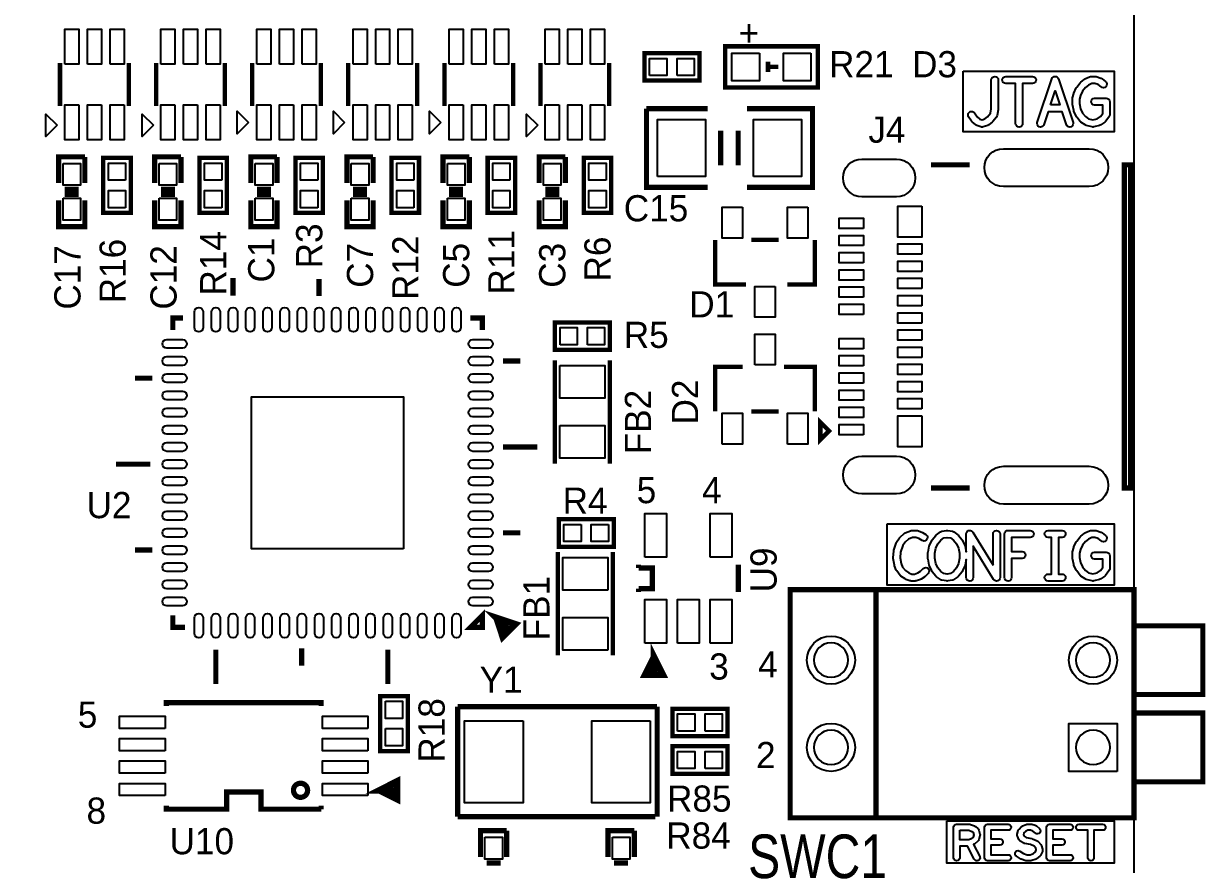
# Model space of a CAD drawing. Extents: x 0 to 260, y 0 to 180.
# Drawn here: x 221.72 to 256.08, y 26.96 to 51.42 of the extents above; entities that cross this region are included whole.
import ezdxf

# ---------------------------------------------------------------- set-up
doc = ezdxf.new("R2010")
doc.units = 0
for name, color, linetype in [('BG_DRILLHOLE', 193, 'CONTINUOUS'), ('BG_OUTLINE', 253, 'CONTINUOUS'), ('BG_SILKSCREEN_TOP', 6, 'CONTINUOUS'), ('PG_SILKSCREEN_TOP', 254, 'CONTINUOUS'), ('PIN_TOP', 96, 'CONTINUOUS'), ('RD_SILKSCREEN_TOP', 85, 'CONTINUOUS')]:
    doc.layers.add(name, color=color, linetype=linetype)

msp = doc.modelspace()

# ---------------------------------------------------------------- linework, layer by layer
at = {"layer": 'BG_DRILLHOLE'}
for points in [[(245.691914, 32.90316, 1), (244.69217, 32.90316, 1)], [(253.311914, 32.90316, 1), (252.31217, 32.90316, 1)], [(245.691914, 30.36316, 1), (244.69217, 30.36316, 1)], [(253.311914, 30.36316, 1), (252.31217, 30.36316, 1)]]:
    msp.add_lwpolyline(points, format="xyb", close=True, dxfattribs=at)
at = {"layer": 'BG_OUTLINE'}
msp.add_lwpolyline([(0, 180.34), (254, 180.34), (254, 0), (0, 0)], close=True, dxfattribs=at)
at = {"layer": 'BG_SILKSCREEN_TOP'}
for points in [[(249.0343, 50.039016), (253.42342, 50.039016), (253.42342, 48.276002), (249.0343, 48.276002)], [(251.574554, 49.0601), (251.70892, 49.46269), (251.843286, 49.0601)], [(246.82704, 36.870386), (253.42342, 36.870386), (253.42342, 35.07994), (246.82704, 35.07994)], [(248.473468, 36.458144), (248.56948, 36.47313), (248.665492, 36.458144), (248.752868, 36.39566), (248.837958, 36.289488), (248.895616, 36.163504), (248.92508, 36.015676), (248.92508, 35.866324), (248.895616, 35.718496), (248.837958, 35.592512), (248.752868, 35.48634), (248.665492, 35.423856), (248.56948, 35.40887), (248.473468, 35.423856), (248.386092, 35.48634), (248.301002, 35.592512), (248.243344, 35.718496), (248.21388, 35.866324), (248.21388, 36.015676), (248.243344, 36.163504), (248.301002, 36.289488), (248.386092, 36.39566)], [(248.55932, 28.22448), (253.42342, 28.22448), (253.42342, 26.99258), (248.55932, 26.99258)], [(248.933462, 27.952192), (249.198892, 27.952192), (249.289062, 27.91841), (249.328686, 27.88666), (249.345704, 27.818842), (249.328432, 27.750008), (249.27179, 27.703018), (249.19686, 27.67076), (248.933462, 27.67076)]]:
    msp.add_lwpolyline(points, close=True, dxfattribs=at)
for points in [[(249.852942, 48.947324), (249.852942, 49.784, -1), (250.056142, 49.784), (250.056142, 48.937418, -0.049144), (250.05411, 48.917606), (250.020328, 48.748188, -0.120327), (250.000008, 48.7045), (249.898408, 48.5775, -0.050086), (249.884184, 48.563022), (249.782584, 48.47844, -0.097985), (249.74804, 48.45939), (249.612658, 48.416972, -0.076242), (249.582178, 48.4124, -0.086179), (249.547888, 48.418242), (249.42927, 48.46066, -0.088027), (249.398536, 48.47844), (249.296936, 48.563022, -0.072059), (249.277378, 48.584612), (249.192796, 48.711612, -0.147613), (249.175778, 48.768, -0.414214), (249.277378, 48.8696, -0.250497), (249.36196, 48.824388), (249.438414, 48.70958), (249.514614, 48.64608), (249.58421, 48.621188), (249.66803, 48.64735), (249.746262, 48.712628), (249.826018, 48.812196)], [(250.273058, 49.6824, -1), (250.273058, 49.8856), (251.051822, 49.8856, -1), (251.051822, 49.6824), (250.76404, 49.6824), (250.76404, 48.514, -1), (250.56084, 48.514), (250.56084, 49.6824)], [(251.189236, 48.546258), (251.612654, 49.816258, -0.322662), (251.70892, 49.8856, -0.322662), (251.805186, 49.816258), (252.228604, 48.546258, -0.08101), (252.233938, 48.514, -0.414214), (252.132338, 48.4124, -0.322662), (252.036072, 48.481742), (251.91085, 48.8569), (251.50699, 48.8569), (251.381768, 48.481742, -0.322662), (251.285502, 48.4124, -0.414214), (251.183902, 48.514, -0.08101)], [(252.71222, 49.875948, -0.110402), (252.7554, 49.8856), (252.874018, 49.8856, -0.076242), (252.904498, 49.881028), (253.03988, 49.83861, -0.097985), (253.074424, 49.81956), (253.176024, 49.734978, -0.222878), (253.2126, 49.657, -0.414214), (253.111, 49.5554, -0.176013), (253.045976, 49.579022), (252.95987, 49.65065), (252.858524, 49.6824), (252.778006, 49.6824), (252.674882, 49.63414), (252.591316, 49.56429), (252.50394, 49.455324), (252.445012, 49.326038), (252.416818, 49.220374), (252.416818, 49.095406), (252.446282, 48.947578), (252.50394, 48.821594), (252.58903, 48.715422), (252.680216, 48.650398), (252.8062, 48.618648), (252.932184, 48.650398), (253.02337, 48.715422), (253.093982, 48.80356), (253.093982, 49.0474), (252.857, 49.0474, -1), (252.857, 49.2506), (253.195582, 49.2506, -0.414214), (253.297182, 49.149), (253.297182, 48.768, -0.170862), (253.27483, 48.7045), (253.17323, 48.5775, -0.068418), (253.153164, 48.55845), (253.0348, 48.473868, -0.094527), (253.000256, 48.457866), (252.830838, 48.415448, -0.061321), (252.8062, 48.4124, -0.061321), (252.781562, 48.415448), (252.612144, 48.457866, -0.094527), (252.5776, 48.473868), (252.459236, 48.55845, -0.068418), (252.43917, 48.5775), (252.33757, 48.7045, -0.061425), (252.324362, 48.725582), (252.256544, 48.873664, -0.058502), (252.249432, 48.89627), (252.21565, 49.065688, -0.049144), (252.213618, 49.0855), (252.213618, 49.233582, -0.065123), (252.21692, 49.259744), (252.250702, 49.386744, -0.041963), (252.256544, 49.402746), (252.324362, 49.551082, -0.061989), (252.33757, 49.572418), (252.43917, 49.699418, -0.050086), (252.453394, 49.713896), (252.554994, 49.798478, -0.064082), (252.576838, 49.812448)], [(247.500902, 36.669726, -0.099165), (247.540018, 36.6776), (247.6754, 36.6776, -0.086179), (247.70969, 36.671758), (247.828308, 36.62934, -0.053805), (247.847866, 36.619688), (247.949466, 36.556188, -0.258725), (247.997218, 36.470082, -0.414214), (247.895618, 36.368482, -0.141007), (247.84177, 36.383976), (247.749568, 36.441634), (247.657874, 36.4744), (247.560338, 36.4744), (247.442482, 36.425378), (247.34647, 36.339526), (247.276874, 36.235132), (247.216676, 36.04768), (247.201944, 35.882072), (247.231916, 35.715194), (247.273064, 35.611816), (247.35663, 35.507422), (247.45188, 35.43935), (247.540526, 35.4076), (247.623838, 35.4076), (247.715532, 35.440366), (247.798082, 35.491928), (247.87479, 35.568382, -0.198453), (247.946418, 35.5981, -0.414214), (248.048018, 35.4965, -0.199373), (248.018046, 35.424618), (247.93321, 35.340036, -0.056235), (247.91543, 35.325812), (247.81383, 35.262312, -0.053805), (247.794272, 35.25266), (247.675908, 35.210242, -0.086179), (247.641618, 35.2044), (247.523, 35.2044, -0.086179), (247.48871, 35.210242), (247.370092, 35.25266, -0.069646), (247.3452, 35.265868), (247.226836, 35.35045, -0.068418), (247.20677, 35.3695), (247.10517, 35.4965, -0.073526), (247.090184, 35.522154), (247.039384, 35.649154, -0.051563), (247.033542, 35.66922), (246.999506, 35.85972, -0.043986), (246.997982, 35.8775, -0.022558), (246.99849, 35.886644), (247.015508, 36.077144, -0.054978), (247.019826, 36.098988), (247.087644, 36.31057, -0.069648), (247.099836, 36.33597), (247.184418, 36.46297, -0.063607), (247.201436, 36.482274), (247.320054, 36.588192, -0.083507), (247.348502, 36.606226)], [(249.903742, 35.666172), (249.903742, 36.576, -1), (250.106942, 36.576), (250.106942, 35.306, -0.414214), (250.005342, 35.2044, -0.260983), (249.918728, 35.252914), (249.328178, 36.215828), (249.328178, 35.306, -1), (249.124978, 35.306), (249.124978, 35.829748), (249.092466, 35.667188, -0.058502), (249.085354, 35.644582), (249.017536, 35.4965, -0.061425), (249.004328, 35.475418), (248.902728, 35.348418, -0.068418), (248.882662, 35.329368), (248.764044, 35.244532, -0.117093), (248.72061, 35.226752), (248.585228, 35.20567, -0.038943), (248.56948, 35.2044, -0.038943), (248.553732, 35.20567), (248.41835, 35.226752, -0.117093), (248.374916, 35.244532), (248.256298, 35.329368, -0.068418), (248.236232, 35.348418), (248.134632, 35.475418, -0.061425), (248.121424, 35.4965), (248.053606, 35.644582, -0.058502), (248.046494, 35.667188), (248.012712, 35.836606, -0.049144), (248.01068, 35.856418), (248.01068, 36.025582, -0.049144), (248.012712, 36.045394), (248.046494, 36.214812, -0.058502), (248.053606, 36.237418), (248.121424, 36.3855, -0.061425), (248.134632, 36.406582), (248.236232, 36.533582, -0.068418), (248.256298, 36.552632), (248.374916, 36.637468, -0.117093), (248.41835, 36.655248), (248.553732, 36.67633, -0.038943), (248.56948, 36.6776, -0.038943), (248.585228, 36.67633), (248.72061, 36.655248, -0.117093), (248.764044, 36.637468), (248.882662, 36.552632, -0.068418), (248.902728, 36.533582), (249.004328, 36.406582, -0.061425), (249.017536, 36.3855), (249.085354, 36.237418, -0.058502), (249.092466, 36.214812), (249.124978, 36.052252), (249.124978, 36.576, -0.414214), (249.226578, 36.6776, -0.260983), (249.313192, 36.629086)], [(250.239022, 36.576, -0.414214), (250.340622, 36.6776), (250.984258, 36.6776, -1), (250.984258, 36.4744), (250.442222, 36.4744), (250.442222, 36.063682), (250.747022, 36.063682, -1), (250.747022, 35.860482), (250.442222, 35.860482), (250.442222, 35.306, -1), (250.239022, 35.306)], [(251.50572, 36.4744, -1), (251.50572, 36.6776), (251.91212, 36.6776, -1), (251.91212, 36.4744), (251.81052, 36.4744), (251.81052, 35.4076), (251.91212, 35.4076, -1), (251.91212, 35.2044), (251.50572, 35.2044, -1), (251.50572, 35.4076), (251.60732, 35.4076), (251.60732, 36.4744)], [(252.71222, 36.667948, -0.110402), (252.7554, 36.6776), (252.874018, 36.6776, -0.076242), (252.904498, 36.673028), (253.03988, 36.63061, -0.097985), (253.074424, 36.61156), (253.176024, 36.526978, -0.222878), (253.2126, 36.449, -0.414214), (253.111, 36.3474, -0.176013), (253.045976, 36.371022), (252.95987, 36.44265), (252.858524, 36.4744), (252.778006, 36.4744), (252.674882, 36.42614), (252.591316, 36.35629), (252.50394, 36.247324), (252.445012, 36.118038), (252.416818, 36.012374), (252.416818, 35.887406), (252.446282, 35.739578), (252.50394, 35.613594), (252.58903, 35.507422), (252.680216, 35.442398), (252.8062, 35.410648), (252.932184, 35.442398), (253.02337, 35.507422), (253.093982, 35.59556), (253.093982, 35.8394), (252.857, 35.8394, -1), (252.857, 36.0426), (253.195582, 36.0426, -0.414214), (253.297182, 35.941), (253.297182, 35.56, -0.170862), (253.27483, 35.4965), (253.17323, 35.3695, -0.068418), (253.153164, 35.35045), (253.0348, 35.265868, -0.094527), (253.000256, 35.249866), (252.830838, 35.207448, -0.061321), (252.8062, 35.2044, -0.061321), (252.781562, 35.207448), (252.612144, 35.249866, -0.094527), (252.5776, 35.265868), (252.459236, 35.35045, -0.068418), (252.43917, 35.3695), (252.33757, 35.4965, -0.061425), (252.324362, 35.517582), (252.256544, 35.665664, -0.058502), (252.249432, 35.68827), (252.21565, 35.857688, -0.049144), (252.213618, 35.8775), (252.213618, 36.025582, -0.065123), (252.21692, 36.051744), (252.250702, 36.178744, -0.041963), (252.256544, 36.194746), (252.324362, 36.343082, -0.061989), (252.33757, 36.364418), (252.43917, 36.491418, -0.050086), (252.453394, 36.505896), (252.554994, 36.590478, -0.064082), (252.576838, 36.604448)], [(248.755662, 28.041092, -0.414214), (248.844562, 28.129992), (249.215148, 28.129992, -0.089934), (249.24639, 28.124404), (249.364754, 28.079954, -0.078501), (249.388884, 28.066238), (249.463052, 28.007056, -0.16496), (249.49404, 27.95905), (249.523758, 27.840432, -0.061323), (249.526298, 27.818842, -0.061323), (249.523758, 27.797252), (249.49404, 27.678634, -0.159227), (249.464576, 27.631898), (249.375676, 27.557984, -0.07251), (249.353832, 27.544522), (249.338084, 27.537918), (249.516392, 27.192986, -0.119995), (249.526298, 27.152092, -0.414214), (249.437398, 27.063192, -0.280031), (249.358404, 27.111198), (249.161046, 27.49296), (248.933462, 27.49296), (248.933462, 27.152092, -1), (248.755662, 27.152092)], [(249.657362, 28.041092, -0.414214), (249.746262, 28.129992), (250.339098, 28.129992, -1), (250.339098, 27.952192), (249.835162, 27.952192), (249.835162, 27.700224), (250.101862, 27.700224, -1), (250.101862, 27.522424), (249.835162, 27.522424), (249.835162, 27.240992), (250.339098, 27.240992, -1), (250.339098, 27.063192), (249.746262, 27.063192, -0.414214), (249.657362, 27.152092)], [(250.864878, 28.12288, -0.101571), (250.89993, 28.129992), (251.003562, 28.129992, -0.069492), (251.027946, 28.12669), (251.131832, 28.096972, -0.104617), (251.164344, 28.0797), (251.253244, 28.005786, -0.222596), (251.285248, 27.93746, -0.414214), (251.196348, 27.84856, -0.175251), (251.139452, 27.869134), (251.06503, 27.93111), (250.991116, 27.952192), (250.918218, 27.952192), (250.847098, 27.921712), (250.801124, 27.875992), (250.786646, 27.824684), (250.806712, 27.777694), (250.870974, 27.740864), (251.033026, 27.71394, -0.063556), (251.054616, 27.70759), (251.187966, 27.648154, -0.115209), (251.220224, 27.62377), (251.294138, 27.53487, -0.104397), (251.311156, 27.502358), (251.340874, 27.398726, -0.06969), (251.34443, 27.374342, -0.101571), (251.337318, 27.33929), (251.292868, 27.235658, -0.118454), (251.267976, 27.202384), (251.179076, 27.128216, -0.084113), (251.153422, 27.11323), (251.034804, 27.06878, -0.089934), (251.003562, 27.063192), (250.885198, 27.063192, -0.080555), (250.857004, 27.067764), (250.723654, 27.112214, -0.059297), (250.704604, 27.121104), (250.585986, 27.195272, -0.257752), (250.54433, 27.27071, -0.414214), (250.63323, 27.35961, -0.140797), (250.680474, 27.346148), (250.789948, 27.277568), (250.899676, 27.240992), (250.98756, 27.240992), (251.076714, 27.27452), (251.137674, 27.32532), (251.161296, 27.380184), (251.145548, 27.435556), (251.09678, 27.49423), (250.992894, 27.540458), (250.82627, 27.568144, -0.089267), (250.796552, 27.578558), (250.692666, 27.637994, -0.162981), (250.655074, 27.680158), (250.610624, 27.78379, -0.101571), (250.603512, 27.818842, -0.06969), (250.607068, 27.843226), (250.636786, 27.946858, -0.12738), (250.659392, 27.985212), (250.73356, 28.05938, -0.09542), (250.761246, 28.07843)], [(251.460762, 28.041092, -0.414214), (251.549662, 28.129992), (252.142498, 28.129992, -1), (252.142498, 27.952192), (251.638562, 27.952192), (251.638562, 27.700224), (251.905262, 27.700224, -1), (251.905262, 27.522424), (251.638562, 27.522424), (251.638562, 27.240992), (252.142498, 27.240992, -1), (252.142498, 27.063192), (251.549662, 27.063192, -0.414214), (251.460762, 27.152092)], [(252.406912, 27.952192, -1), (252.406912, 28.129992), (253.088648, 28.129992, -1), (253.088648, 27.952192), (252.83668, 27.952192), (252.83668, 27.152092, -1), (252.65888, 27.152092), (252.65888, 27.952192)]]:
    msp.add_lwpolyline(points, format="xyb", close=True, dxfattribs=at)
at = {"layer": 'BG_SILKSCREEN_TOP', "const_width": 0.127}
msp.add_lwpolyline([(244.8814, 39.8272), (245.1354, 39.5732), (244.8814, 39.3192), (244.8814, 39.8272)], dxfattribs=at)
at = {"layer": 'PG_SILKSCREEN_TOP'}
for points, const_width in [([(241.36604, 49.762918), (241.36604, 50.560478), (239.76584, 50.560478), (239.76584, 49.762918), (241.36604, 49.762918)], 0.127), ([(244.610128, 49.562258), (242.110768, 49.562258), (242.110768, 50.761138), (244.808248, 50.761138), (244.808248, 49.562258), (244.559328, 49.562258)], 0.127), ([(222.774002, 50.275998), (222.774002, 49.02581)], 0.127), ([(224.773998, 49.02581), (224.773998, 50.275998)], 0.127), ([(225.568002, 50.275998), (225.568002, 49.02581)], 0.127), ([(227.567998, 49.02581), (227.567998, 50.275998)], 0.127), ([(228.362002, 50.275998), (228.362002, 49.02581)], 0.127), ([(230.361998, 49.02581), (230.361998, 50.275998)], 0.127), ([(231.156002, 50.275998), (231.156002, 49.02581)], 0.127), ([(233.155998, 49.02581), (233.155998, 50.275998)], 0.127), ([(233.950002, 50.275998), (233.950002, 49.02581)], 0.127), ([(235.949998, 49.02581), (235.949998, 50.275998)], 0.127), ([(236.744002, 50.275998), (236.744002, 49.02581)], 0.127), ([(238.743998, 49.02581), (238.743998, 50.275998)], 0.127), ([(243.360448, 50.011838), (243.360448, 50.311558)], 0.127), ([(243.660168, 50.161698), (243.383308, 50.161698)], 0.127), ([(241.6048, 46.6598), (239.8268, 46.6598), (239.8268, 48.9458)], 0.1524), ([(239.8268, 48.9458), (241.6048, 48.9458)], 0.1524), ([(242.7478, 48.9458), (244.6528, 48.9458), (244.6528, 46.6598), (242.7478, 46.6598)], 0.1524), ([(241.9858, 48.3108), (241.9858, 47.2948)], 0.1524), ([(242.4938, 48.3108), (242.4938, 47.2948)], 0.1524), ([(222.73514, 46.78426), (222.73514, 47.54626), (223.49714, 47.54626)], 0.1524), ([(223.49714, 47.54626), (223.49714, 46.78426)], 0.1524), ([(224.830132, 47.51451), (224.032572, 47.51451), (224.032572, 45.91431), (224.830132, 45.91431), (224.830132, 47.51451)], 0.127), ([(225.52914, 46.78426), (225.52914, 47.54626), (226.29114, 47.54626)], 0.1524), ([(226.29114, 47.54626), (226.29114, 46.78426)], 0.1524), ([(227.624132, 47.51451), (226.826572, 47.51451), (226.826572, 45.91431), (227.624132, 45.91431), (227.624132, 47.51451)], 0.127), ([(228.32314, 46.78426), (228.32314, 47.54626), (229.08514, 47.54626)], 0.1524), ([(229.08514, 47.54626), (229.08514, 46.78426)], 0.1524), ([(230.418132, 47.51451), (229.620572, 47.51451), (229.620572, 45.91431), (230.418132, 45.91431), (230.418132, 47.51451)], 0.127), ([(231.11714, 46.78426), (231.11714, 47.54626), (231.87914, 47.54626)], 0.1524), ([(231.87914, 47.54626), (231.87914, 46.78426)], 0.1524), ([(233.212132, 47.51451), (232.414572, 47.51451), (232.414572, 45.91431), (233.212132, 45.91431), (233.212132, 47.51451)], 0.127), ([(233.91114, 46.78426), (233.91114, 47.54626), (234.67314, 47.54626)], 0.1524), ([(234.67314, 47.54626), (234.67314, 46.78426)], 0.1524), ([(236.006132, 47.51451), (235.208572, 47.51451), (235.208572, 45.91431), (236.006132, 45.91431), (236.006132, 47.51451)], 0.127), ([(236.70514, 46.78426), (236.70514, 47.54626), (237.46714, 47.54626)], 0.1524), ([(237.46714, 47.54626), (237.46714, 46.78426)], 0.1524), ([(238.800132, 47.51451), (238.002572, 47.51451), (238.002572, 45.91431), (238.800132, 45.91431), (238.800132, 47.51451)], 0.127), ([(248.102628, 47.311818), (249.222768, 47.311818)], 0.150114), ([(253.722632, 47.311818), (253.722632, 37.911786), (253.902718, 37.911786), (253.902718, 47.311818), (253.722632, 47.311818)], 0.150114), ([(223.31934, 46.60646), (222.91294, 46.60646)], 0.1524), ([(223.31934, 46.45406), (222.91294, 46.45406)], 0.1524), ([(226.11334, 46.60646), (225.70694, 46.60646)], 0.1524), ([(226.11334, 46.45406), (225.70694, 46.45406)], 0.1524), ([(228.90734, 46.60646), (228.50094, 46.60646)], 0.1524), ([(228.90734, 46.45406), (228.50094, 46.45406)], 0.1524), ([(231.70134, 46.60646), (231.29494, 46.60646)], 0.1524), ([(231.70134, 46.45406), (231.29494, 46.45406)], 0.1524), ([(234.49534, 46.60646), (234.08894, 46.60646)], 0.1524), ([(234.49534, 46.45406), (234.08894, 46.45406)], 0.1524), ([(237.28934, 46.60646), (236.88294, 46.60646)], 0.1524), ([(237.28934, 46.45406), (236.88294, 46.45406)], 0.1524), ([(223.49714, 46.27626), (223.49714, 45.51426), (222.73514, 45.51426), (222.73514, 46.27626)], 0.1524), ([(226.29114, 46.27626), (226.29114, 45.51426), (225.52914, 45.51426), (225.52914, 46.27626)], 0.1524), ([(229.08514, 46.27626), (229.08514, 45.51426), (228.32314, 45.51426), (228.32314, 46.27626)], 0.1524), ([(231.87914, 46.27626), (231.87914, 45.51426), (231.11714, 45.51426), (231.11714, 46.27626)], 0.1524), ([(234.67314, 46.27626), (234.67314, 45.51426), (233.91114, 45.51426), (233.91114, 46.27626)], 0.1524), ([(237.46714, 46.27626), (237.46714, 45.51426), (236.70514, 45.51426), (236.70514, 46.27626)], 0.1524), ([(241.822478, 45.128688), (241.822478, 43.828208), (242.721638, 43.828208)], 0.127), ([(243.671598, 45.128688), (242.874038, 45.128688)], 0.127), ([(243.923058, 43.828208), (244.723158, 43.828208), (244.723158, 45.128688)], 0.127), ([(227.80498, 43.506644), (227.80498, 44.0182)], 0.1524), ([(230.3018, 43.994324), (230.3018, 43.493944)], 0.1524), ([(226.35464, 42.856404), (226.05492, 42.856404), (226.05492, 42.505884)], 0.1524), ([(235.05668, 42.505884), (235.05668, 42.856404), (234.70616, 42.856404)], 0.1524), ([(238.761524, 41.929304), (238.761524, 42.726864), (237.161324, 42.726864), (237.161324, 41.929304), (238.761524, 41.929304)], 0.127), ([(236.1565, 41.606724), (235.65612, 41.606724)], 0.1524), ([(237.161324, 41.626028), (237.161324, 38.623748)], 0.127), ([(238.761524, 38.623748), (238.761524, 41.626028)], 0.127), ([(242.622578, 41.439592), (241.822478, 41.439592), (241.822478, 40.139112)], 0.127), ([(244.723158, 40.139112), (244.723158, 41.439592), (243.823998, 41.439592)], 0.127), ([(225.45548, 41.106344), (224.9551, 41.106344)], 0.1524), ([(242.874038, 40.139112), (243.671598, 40.139112)], 0.127), ([(236.65688, 39.104824), (235.65612, 39.104824)], 0.1524), ([(225.40468, 38.604444), (224.40646, 38.604444)], 0.1524), ([(248.102628, 37.911786), (249.222768, 37.911786)], 0.150114), ([(237.2741, 37.00018), (237.2741, 36.20262), (238.8743, 36.20262), (238.8743, 37.00018), (237.2741, 37.00018)], 0.127), ([(236.1565, 36.605464), (235.65612, 36.605464)], 0.1524), ([(225.45548, 36.105084), (224.9551, 36.105084)], 0.1524), ([(237.2487, 36.04514), (237.2487, 33.04286)], 0.127), ([(238.8489, 33.04286), (238.8489, 36.04514)], 0.127), ([(239.594898, 35.68065), (239.594898, 35.580574)], 0.1524), ([(242.49507, 34.88055), (242.49507, 35.68065)], 0.1524), ([(239.594898, 35.580574), (239.994948, 35.580574), (239.994948, 34.980626), (239.594898, 34.980626)], 0.1524), ([(239.594898, 34.980626), (239.594898, 34.88055)], 0.1524), ([(244.002052, 28.313126), (244.002052, 34.953194), (254.002032, 34.953194), (254.002032, 28.313126), (244.002052, 28.313126)], 0.150114), ([(246.50192, 28.313126), (246.50192, 34.953194)], 0.150114), ([(235.05668, 33.854644), (234.70616, 33.854644), (235.05668, 34.205164), (235.05668, 33.854644)], 0.1524), ([(226.05492, 34.205164), (226.05492, 33.854644), (226.40544, 33.854644)], 0.1524), ([(235.473494, 34.123122), (235.647738, 33.593278), (236.00156, 33.9471), (235.473494, 34.123122), (235.755434, 33.841182)], 0.20066), ([(254.002032, 33.903158), (256.002028, 33.903158), (256.002028, 31.903162), (254.002032, 31.903162)], 0.150114), ([(240.044986, 32.98063), (239.79505, 32.480504), (240.294922, 32.480504), (240.044986, 32.98063), (240.044986, 32.58058)], 0.199898), ([(227.3046, 32.206184), (227.3046, 33.204404)], 0.1524), ([(229.80142, 33.245044), (229.80142, 32.744664)], 0.1524), ([(232.30586, 32.206184), (232.30586, 33.204404)], 0.1524), ([(230.36784, 31.566358), (230.36784, 31.665418), (225.86696, 31.665418), (225.86696, 31.566358)], 0.1524), ([(232.08742, 30.258004), (232.88498, 30.258004), (232.88498, 31.858204), (232.08742, 31.858204), (232.08742, 30.258004)], 0.127), ([(234.33532, 28.3464), (234.33532, 31.5468)], 0.1524), ([(234.33532, 31.5468), (240.13668, 31.5468)], 0.1524), ([(240.13668, 31.5468), (240.13668, 28.3464)], 0.1524), ([(242.180618, 30.69082), (242.180618, 31.48838), (240.580418, 31.48838), (240.580418, 30.69082), (242.180618, 30.69082)], 0.127), ([(254.002032, 29.363162), (256.002028, 29.363162), (256.002028, 31.363158), (254.002032, 31.363158)], 0.150114), ([(242.180618, 29.59862), (242.180618, 30.39618), (240.580418, 30.39618), (240.580418, 29.59862), (242.180618, 29.59862)], 0.127), ([(232.0671, 29.115258), (232.56748, 28.866338), (232.56748, 29.366718), (232.0671, 29.115258), (232.46842, 29.115258)], 0.20066), ([(225.86696, 28.665678), (225.86696, 28.566618), (227.61702, 28.566618), (227.61702, 29.066998), (228.61778, 29.066998), (228.61778, 28.566618), (230.36784, 28.566618)], 0.1524), ([(230.36784, 28.566618), (230.36784, 28.665678)], 0.1524), ([(240.08588, 28.3464), (234.33532, 28.3464)], 0.1524), ([(235.0008, 27.178), (235.0008, 27.94), (235.7628, 27.94)], 0.1524), ([(235.7628, 27.94), (235.7628, 27.178)], 0.1524), ([(238.7092, 27.178), (238.7092, 27.94), (239.4712, 27.94)], 0.1524), ([(239.4712, 27.94), (239.4712, 27.178)], 0.1524), ([(235.585, 27.0002), (235.1786, 27.0002)], 0.1524), ([(239.2934, 27.0002), (238.887, 27.0002)], 0.1524)]:
    msp.add_lwpolyline(points, dxfattribs=dict(at, const_width=const_width))
for points in [[(228.256084, 48.545242), (227.927662, 48.21682), (227.927662, 48.873664)], [(228.256084, 48.545242), (227.927662, 48.21682), (227.927662, 48.873664)], [(231.050084, 48.545242), (230.721662, 48.21682), (230.721662, 48.873664)], [(231.050084, 48.545242), (230.721662, 48.21682), (230.721662, 48.873664)], [(233.844084, 48.545242), (233.515662, 48.21682), (233.515662, 48.873664)], [(233.844084, 48.545242), (233.515662, 48.21682), (233.515662, 48.873664)], [(222.693484, 48.4632), (222.365062, 48.134778), (222.365062, 48.791622)], [(225.487738, 48.4632), (225.159316, 48.134778), (225.159316, 48.791622)], [(236.663484, 48.4632), (236.335062, 48.134778), (236.335062, 48.791622)]]:
    msp.add_lwpolyline(points, close=True, dxfattribs=at)
at = {"layer": 'PG_SILKSCREEN_TOP', "const_width": 0.1524}
msp.add_lwpolyline([(229.972616, 29.11602, 0.99999), (229.562152, 29.11602, 1.00001), (229.972616, 29.11602)], format="xyb", dxfattribs=at)
at = {"layer": 'PIN_TOP'}
for points in [[(222.91294, 50.242724), (222.91294, 51.258724), (223.31934, 51.258724), (223.31934, 50.242724)], [(223.5708, 50.242724), (223.5708, 51.258724), (223.9772, 51.258724), (223.9772, 50.242724)], [(224.22866, 50.242724), (224.22866, 51.258724), (224.63506, 51.258724), (224.63506, 50.242724)], [(225.70694, 50.242724), (225.70694, 51.258724), (226.11334, 51.258724), (226.11334, 50.242724)], [(226.3648, 50.242724), (226.3648, 51.258724), (226.7712, 51.258724), (226.7712, 50.242724)], [(227.02266, 50.242724), (227.02266, 51.258724), (227.42906, 51.258724), (227.42906, 50.242724)], [(228.50094, 50.242724), (228.50094, 51.258724), (228.90734, 51.258724), (228.90734, 50.242724)], [(229.1588, 50.242724), (229.1588, 51.258724), (229.5652, 51.258724), (229.5652, 50.242724)], [(229.81666, 50.242724), (229.81666, 51.258724), (230.22306, 51.258724), (230.22306, 50.242724)], [(231.29494, 50.242724), (231.29494, 51.258724), (231.70134, 51.258724), (231.70134, 50.242724)], [(231.9528, 50.242724), (231.9528, 51.258724), (232.3592, 51.258724), (232.3592, 50.242724)], [(232.61066, 50.242724), (232.61066, 51.258724), (233.01706, 51.258724), (233.01706, 50.242724)], [(234.08894, 50.242724), (234.08894, 51.258724), (234.49534, 51.258724), (234.49534, 50.242724)], [(234.7468, 50.242724), (234.7468, 51.258724), (235.1532, 51.258724), (235.1532, 50.242724)], [(235.40466, 50.242724), (235.40466, 51.258724), (235.81106, 51.258724), (235.81106, 50.242724)], [(236.88294, 50.242724), (236.88294, 51.258724), (237.28934, 51.258724), (237.28934, 50.242724)], [(237.5408, 50.242724), (237.5408, 51.258724), (237.9472, 51.258724), (237.9472, 50.242724)], [(238.19866, 50.242724), (238.19866, 51.258724), (238.60506, 51.258724), (238.60506, 50.242724)], [(243.110258, 50.561748), (243.110258, 49.761648), (242.310158, 49.761648), (242.310158, 50.561748)], [(244.608858, 50.561748), (244.608858, 49.761648), (243.808758, 49.761648), (243.808758, 50.561748)], [(239.91697, 49.911508), (239.91697, 50.411888), (240.41735, 50.411888), (240.41735, 49.911508)], [(240.71453, 49.911508), (240.71453, 50.411888), (241.21491, 50.411888), (241.21491, 49.911508)], [(223.31934, 49.059084), (223.31934, 48.043084), (222.91294, 48.043084), (222.91294, 49.059084)], [(223.9772, 49.059084), (223.9772, 48.043084), (223.5708, 48.043084), (223.5708, 49.059084)], [(224.63506, 49.059084), (224.63506, 48.043084), (224.22866, 48.043084), (224.22866, 49.059084)], [(226.11334, 49.059084), (226.11334, 48.043084), (225.70694, 48.043084), (225.70694, 49.059084)], [(226.7712, 49.059084), (226.7712, 48.043084), (226.3648, 48.043084), (226.3648, 49.059084)], [(227.42906, 49.059084), (227.42906, 48.043084), (227.02266, 48.043084), (227.02266, 49.059084)], [(228.90734, 49.059084), (228.90734, 48.043084), (228.50094, 48.043084), (228.50094, 49.059084)], [(229.5652, 49.059084), (229.5652, 48.043084), (229.1588, 48.043084), (229.1588, 49.059084)], [(230.22306, 49.059084), (230.22306, 48.043084), (229.81666, 48.043084), (229.81666, 49.059084)], [(231.70134, 49.059084), (231.70134, 48.043084), (231.29494, 48.043084), (231.29494, 49.059084)], [(232.3592, 49.059084), (232.3592, 48.043084), (231.9528, 48.043084), (231.9528, 49.059084)], [(233.01706, 49.059084), (233.01706, 48.043084), (232.61066, 48.043084), (232.61066, 49.059084)], [(234.49534, 49.059084), (234.49534, 48.043084), (234.08894, 48.043084), (234.08894, 49.059084)], [(235.1532, 49.059084), (235.1532, 48.043084), (234.7468, 48.043084), (234.7468, 49.059084)], [(235.81106, 49.059084), (235.81106, 48.043084), (235.40466, 48.043084), (235.40466, 49.059084)], [(237.28934, 49.059084), (237.28934, 48.043084), (236.88294, 48.043084), (236.88294, 49.059084)], [(237.9472, 49.059084), (237.9472, 48.043084), (237.5408, 48.043084), (237.5408, 49.059084)], [(238.60506, 49.059084), (238.60506, 48.043084), (238.19866, 48.043084), (238.19866, 49.059084)], [(240.1443, 46.9773), (240.1443, 48.6283), (241.5413, 48.6283), (241.5413, 46.9773)], [(242.9383, 46.9773), (242.9383, 48.6283), (244.3353, 48.6283), (244.3353, 46.9773)], [(222.86214, 47.35576), (223.37014, 47.35576), (223.37014, 46.72076), (222.86214, 46.72076)], [(224.681542, 46.863), (224.181162, 46.863), (224.181162, 47.36338), (224.681542, 47.36338)], [(225.65614, 47.35576), (226.16414, 47.35576), (226.16414, 46.72076), (225.65614, 46.72076)], [(227.475542, 46.863), (226.975162, 46.863), (226.975162, 47.36338), (227.475542, 47.36338)], [(228.45014, 47.35576), (228.95814, 47.35576), (228.95814, 46.72076), (228.45014, 46.72076)], [(230.269542, 46.863), (229.769162, 46.863), (229.769162, 47.36338), (230.269542, 47.36338)], [(231.24414, 47.35576), (231.75214, 47.35576), (231.75214, 46.72076), (231.24414, 46.72076)], [(233.063542, 46.863), (232.563162, 46.863), (232.563162, 47.36338), (233.063542, 47.36338)], [(234.03814, 47.35576), (234.54614, 47.35576), (234.54614, 46.72076), (234.03814, 46.72076)], [(235.857542, 46.863), (235.357162, 46.863), (235.357162, 47.36338), (235.857542, 47.36338)], [(236.83214, 47.35576), (237.34014, 47.35576), (237.34014, 46.72076), (236.83214, 46.72076)], [(238.651542, 46.863), (238.151162, 46.863), (238.151162, 47.36338), (238.651542, 47.36338)], [(224.681542, 46.06544), (224.181162, 46.06544), (224.181162, 46.56582), (224.681542, 46.56582)], [(227.475542, 46.06544), (226.975162, 46.06544), (226.975162, 46.56582), (227.475542, 46.56582)], [(230.269542, 46.06544), (229.769162, 46.06544), (229.769162, 46.56582), (230.269542, 46.56582)], [(233.063542, 46.06544), (232.563162, 46.06544), (232.563162, 46.56582), (233.063542, 46.56582)], [(235.857542, 46.06544), (235.357162, 46.06544), (235.357162, 46.56582), (235.857542, 46.56582)], [(238.651542, 46.06544), (238.151162, 46.06544), (238.151162, 46.56582), (238.651542, 46.56582)], [(222.86214, 46.33976), (223.37014, 46.33976), (223.37014, 45.70476), (222.86214, 45.70476)], [(225.65614, 46.33976), (226.16414, 46.33976), (226.16414, 45.70476), (225.65614, 45.70476)], [(228.45014, 46.33976), (228.95814, 46.33976), (228.95814, 45.70476), (228.45014, 45.70476)], [(231.24414, 46.33976), (231.75214, 46.33976), (231.75214, 45.70476), (231.24414, 45.70476)], [(234.03814, 46.33976), (234.54614, 46.33976), (234.54614, 45.70476), (234.03814, 45.70476)], [(236.83214, 46.33976), (237.34014, 46.33976), (237.34014, 45.70476), (236.83214, 45.70476)], [(242.622578, 46.078648), (242.622578, 45.179488), (242.023138, 45.179488), (242.023138, 46.078648)], [(244.522498, 46.078648), (244.522498, 45.179488), (243.923058, 45.179488), (243.923058, 46.078648)], [(247.832626, 46.111795), (247.832626, 45.211873), (247.132602, 45.211873), (247.132602, 46.111795)], [(246.132858, 45.461809), (245.432834, 45.461809), (245.432834, 45.761783), (246.132858, 45.761783)], [(246.132858, 44.961937), (245.432834, 44.961937), (245.432834, 45.261911), (246.132858, 45.261911)], [(246.132858, 44.461811), (245.432834, 44.461811), (245.432834, 44.761785), (246.132858, 44.761785)], [(247.832626, 44.711747), (247.132602, 44.711747), (247.132602, 45.011721), (247.832626, 45.011721)], [(247.832626, 44.211875), (247.132602, 44.211875), (247.132602, 44.511849), (247.832626, 44.511849)], [(246.132858, 43.961939), (245.432834, 43.961939), (245.432834, 44.261913), (246.132858, 44.261913)], [(247.832626, 43.711749), (247.132602, 43.711749), (247.132602, 44.011723), (247.832626, 44.011723)], [(243.572538, 43.777408), (243.572538, 42.878248), (242.973098, 42.878248), (242.973098, 43.777408)], [(246.132858, 43.461813), (245.432834, 43.461813), (245.432834, 43.761787), (246.132858, 43.761787)], [(247.832626, 43.211877), (247.132602, 43.211877), (247.132602, 43.511851), (247.832626, 43.511851)], [(246.132858, 42.961941), (245.432834, 42.961941), (245.432834, 43.261915), (246.132858, 43.261915)], [(247.832626, 42.711751), (247.132602, 42.711751), (247.132602, 43.011725), (247.832626, 43.011725)], [(237.312454, 42.077894), (237.312454, 42.578274), (237.812834, 42.578274), (237.812834, 42.077894)], [(238.110014, 42.077894), (238.110014, 42.578274), (238.610394, 42.578274), (238.610394, 42.077894)], [(242.973098, 41.490392), (242.973098, 42.389552), (243.572538, 42.389552), (243.572538, 41.490392)], [(247.832626, 42.211879), (247.132602, 42.211879), (247.132602, 42.511853), (247.832626, 42.511853)], [(246.132858, 41.961689), (245.432834, 41.961689), (245.432834, 42.261663), (246.132858, 42.261663)], [(247.832626, 41.711753), (247.132602, 41.711753), (247.132602, 42.011727), (247.832626, 42.011727)], [(246.132858, 41.461817), (245.432834, 41.461817), (245.432834, 41.761791), (246.132858, 41.761791)], [(237.311184, 41.473628), (238.611664, 41.473628), (238.611664, 40.523668), (237.311184, 40.523668)], [(246.132858, 40.961691), (245.432834, 40.961691), (245.432834, 41.261665), (246.132858, 41.261665)], [(247.832626, 41.211881), (247.132602, 41.211881), (247.132602, 41.511855), (247.832626, 41.511855)], [(247.832626, 40.711755), (247.132602, 40.711755), (247.132602, 41.011729), (247.832626, 41.011729)], [(232.7656, 36.145724), (228.346, 36.145724), (228.346, 40.565324), (232.7656, 40.565324)], [(246.132858, 40.461819), (245.432834, 40.461819), (245.432834, 40.761793), (246.132858, 40.761793)], [(246.132858, 39.961693), (245.432834, 39.961693), (245.432834, 40.261667), (246.132858, 40.261667)], [(247.832626, 40.211883), (247.132602, 40.211883), (247.132602, 40.511857), (247.832626, 40.511857)], [(242.023138, 39.189152), (242.023138, 40.088312), (242.622578, 40.088312), (242.622578, 39.189152)], [(243.923058, 39.189152), (243.923058, 40.088312), (244.522498, 40.088312), (244.522498, 39.189152)], [(247.832626, 40.011731), (247.832626, 39.111809), (247.132602, 39.111809), (247.132602, 40.011731)], [(237.311184, 39.726108), (238.611664, 39.726108), (238.611664, 38.776148), (237.311184, 38.776148)], [(246.132858, 39.461821), (245.432834, 39.461821), (245.432834, 39.761795), (246.132858, 39.761795)], [(239.777524, 35.895534), (239.777524, 37.165534), (240.412524, 37.165534), (240.412524, 35.895534)], [(241.677444, 35.895534), (241.677444, 37.165534), (242.312444, 37.165534), (242.312444, 35.895534)], [(237.92561, 36.85159), (237.92561, 36.35121), (237.42523, 36.35121), (237.42523, 36.85159)], [(238.72317, 36.85159), (238.72317, 36.35121), (238.22279, 36.35121), (238.22279, 36.85159)], [(238.69904, 34.94278), (237.39856, 34.94278), (237.39856, 35.89274), (238.69904, 35.89274)], [(239.777524, 33.395666), (239.777524, 34.665666), (240.412524, 34.665666), (240.412524, 33.395666)], [(240.727484, 33.395666), (240.727484, 34.665666), (241.362484, 34.665666), (241.362484, 33.395666)], [(241.677444, 33.395666), (241.677444, 34.665666), (242.312444, 34.665666), (242.312444, 33.395666)], [(238.69904, 33.19526), (237.39856, 33.19526), (237.39856, 34.14522), (238.69904, 34.14522)], [(232.23601, 31.707074), (232.73639, 31.707074), (232.73639, 31.206694), (232.23601, 31.206694)], [(225.82886, 30.913578), (224.50806, 30.913578), (224.50806, 31.269178), (225.82886, 31.269178)], [(231.72674, 30.913578), (230.40594, 30.913578), (230.40594, 31.269178), (231.72674, 31.269178)], [(240.731548, 30.83941), (240.731548, 31.33979), (241.231928, 31.33979), (241.231928, 30.83941)], [(241.529108, 30.83941), (241.529108, 31.33979), (242.029488, 31.33979), (242.029488, 30.83941)], [(236.23778, 31.1404), (236.23778, 28.7528), (234.53598, 28.7528), (234.53598, 31.1404)], [(239.93602, 31.1404), (239.93602, 28.7528), (238.23422, 28.7528), (238.23422, 31.1404)], [(253.512066, 29.663136), (252.112018, 29.663136), (252.112018, 31.063184), (253.512066, 31.063184)], [(225.82886, 30.263338), (224.50806, 30.263338), (224.50806, 30.618938), (225.82886, 30.618938)], [(231.72674, 30.263338), (230.40594, 30.263338), (230.40594, 30.618938), (231.72674, 30.618938)], [(232.23601, 30.909514), (232.73639, 30.909514), (232.73639, 30.409134), (232.23601, 30.409134)], [(240.731548, 29.74721), (240.731548, 30.24759), (241.231928, 30.24759), (241.231928, 29.74721)], [(241.529108, 29.74721), (241.529108, 30.24759), (242.029488, 30.24759), (242.029488, 29.74721)], [(225.82886, 29.613098), (224.50806, 29.613098), (224.50806, 29.968698), (225.82886, 29.968698)], [(231.72674, 29.613098), (230.40594, 29.613098), (230.40594, 29.968698), (231.72674, 29.968698)], [(225.82886, 28.962858), (224.50806, 28.962858), (224.50806, 29.318458), (225.82886, 29.318458)], [(231.72674, 28.962858), (230.40594, 28.962858), (230.40594, 29.318458), (231.72674, 29.318458)], [(235.1278, 27.7495), (235.6358, 27.7495), (235.6358, 27.1145), (235.1278, 27.1145)], [(238.8362, 27.7495), (239.3442, 27.7495), (239.3442, 27.1145), (238.8362, 27.1145)]]:
    msp.add_lwpolyline(points, close=True, dxfattribs=at)
for points in [[(250.2027, 47.781845), (252.702568, 47.781845, -1), (252.702568, 46.681771), (250.2027, 46.681771, -1)], [(246.092853, 47.481871), (247.092851, 47.481871, -1), (247.092851, 46.381797), (246.092853, 46.381797, -1)], [(226.93376, 43.034204), (226.93376, 42.577004, -1), (226.67976, 42.577004), (226.67976, 43.034204, -1)], [(227.4316, 43.034204), (227.4316, 42.577004, -1), (227.1776, 42.577004), (227.1776, 43.034204, -1)], [(227.93198, 43.034204), (227.93198, 42.577004, -1), (227.67798, 42.577004), (227.67798, 43.034204, -1)], [(228.43236, 43.034204), (228.43236, 42.577004, -1), (228.17836, 42.577004), (228.17836, 43.034204, -1)], [(228.93274, 43.034204), (228.93274, 42.577004, -1), (228.67874, 42.577004), (228.67874, 43.034204, -1)], [(229.43312, 43.034204), (229.43312, 42.577004, -1), (229.17912, 42.577004), (229.17912, 43.034204, -1)], [(229.9335, 43.034204), (229.9335, 42.577004, -1), (229.6795, 42.577004), (229.6795, 43.034204, -1)], [(230.43388, 43.034204), (230.43388, 42.577004, -1), (230.17988, 42.577004), (230.17988, 43.034204, -1)], [(230.93172, 43.034204), (230.93172, 42.577004, -1), (230.67772, 42.577004), (230.67772, 43.034204, -1)], [(231.4321, 43.034204), (231.4321, 42.577004, -1), (231.1781, 42.577004), (231.1781, 43.034204, -1)], [(231.93248, 43.034204), (231.93248, 42.577004, -1), (231.67848, 42.577004), (231.67848, 43.034204, -1)], [(232.43286, 43.034204), (232.43286, 42.577004, -1), (232.17886, 42.577004), (232.17886, 43.034204, -1)], [(232.93324, 43.034204), (232.93324, 42.577004, -1), (232.67924, 42.577004), (232.67924, 43.034204, -1)], [(233.43362, 43.034204), (233.43362, 42.577004, -1), (233.17962, 42.577004), (233.17962, 43.034204, -1)], [(233.934, 43.034204), (233.934, 42.577004, -1), (233.68, 42.577004), (233.68, 43.034204, -1)], [(234.43184, 43.034204), (234.43184, 42.577004, -1), (234.17784, 42.577004), (234.17784, 43.034204, -1)], [(225.87712, 42.231564), (226.33432, 42.231564, -1), (226.33432, 41.977564), (225.87712, 41.977564, -1)], [(234.77728, 42.231564), (235.23448, 42.231564, -1), (235.23448, 41.977564), (234.77728, 41.977564, -1)], [(225.87712, 41.733724), (226.33432, 41.733724, -1), (226.33432, 41.479724), (225.87712, 41.479724, -1)], [(234.77728, 41.733724), (235.23448, 41.733724, -1), (235.23448, 41.479724), (234.77728, 41.479724, -1)], [(225.87712, 41.233344), (226.33432, 41.233344, -1), (226.33432, 40.979344), (225.87712, 40.979344, -1)], [(234.77728, 41.233344), (235.23448, 41.233344, -1), (235.23448, 40.979344), (234.77728, 40.979344, -1)], [(225.87712, 40.732964), (226.33432, 40.732964, -1), (226.33432, 40.478964), (225.87712, 40.478964, -1)], [(234.77728, 40.732964), (235.23448, 40.732964, -1), (235.23448, 40.478964), (234.77728, 40.478964, -1)], [(225.87712, 40.232584), (226.33432, 40.232584, -1), (226.33432, 39.978584), (225.87712, 39.978584, -1)], [(234.77728, 40.232584), (235.23448, 40.232584, -1), (235.23448, 39.978584), (234.77728, 39.978584, -1)], [(225.87712, 39.732204), (226.33432, 39.732204, -1), (226.33432, 39.478204), (225.87712, 39.478204, -1)], [(234.77728, 39.732204), (235.23448, 39.732204, -1), (235.23448, 39.478204), (234.77728, 39.478204, -1)], [(225.87712, 39.231824), (226.33432, 39.231824, -1), (226.33432, 38.977824), (225.87712, 38.977824, -1)], [(234.77728, 39.231824), (235.23448, 39.231824, -1), (235.23448, 38.977824), (234.77728, 38.977824, -1)], [(246.092853, 38.841807), (247.092851, 38.841807, -1), (247.092851, 37.741733), (246.092853, 37.741733, -1)], [(225.87712, 38.731444), (226.33432, 38.731444, -1), (226.33432, 38.477444), (225.87712, 38.477444, -1)], [(234.77728, 38.731444), (235.23448, 38.731444, -1), (235.23448, 38.477444), (234.77728, 38.477444, -1)], [(250.2027, 38.541833), (252.702568, 38.541833, -1), (252.702568, 37.441759), (250.2027, 37.441759, -1)], [(225.87712, 38.233604), (226.33432, 38.233604, -1), (226.33432, 37.979604), (225.87712, 37.979604, -1)], [(234.77728, 38.233604), (235.23448, 38.233604, -1), (235.23448, 37.979604), (234.77728, 37.979604, -1)], [(225.87712, 37.733224), (226.33432, 37.733224, -1), (226.33432, 37.479224), (225.87712, 37.479224, -1)], [(234.77728, 37.733224), (235.23448, 37.733224, -1), (235.23448, 37.479224), (234.77728, 37.479224, -1)], [(225.87712, 37.232844), (226.33432, 37.232844, -1), (226.33432, 36.978844), (225.87712, 36.978844, -1)], [(234.77728, 37.232844), (235.23448, 37.232844, -1), (235.23448, 36.978844), (234.77728, 36.978844, -1)], [(225.87712, 36.732464), (226.33432, 36.732464, -1), (226.33432, 36.478464), (225.87712, 36.478464, -1)], [(234.77728, 36.732464), (235.23448, 36.732464, -1), (235.23448, 36.478464), (234.77728, 36.478464, -1)], [(225.87712, 36.232084), (226.33432, 36.232084, -1), (226.33432, 35.978084), (225.87712, 35.978084, -1)], [(234.77728, 36.232084), (235.23448, 36.232084, -1), (235.23448, 35.978084), (234.77728, 35.978084, -1)], [(225.87712, 35.731704), (226.33432, 35.731704, -1), (226.33432, 35.477704), (225.87712, 35.477704, -1)], [(234.77728, 35.731704), (235.23448, 35.731704, -1), (235.23448, 35.477704), (234.77728, 35.477704, -1)], [(225.87712, 35.231324), (226.33432, 35.231324, -1), (226.33432, 34.977324), (225.87712, 34.977324, -1)], [(234.77728, 35.231324), (235.23448, 35.231324, -1), (235.23448, 34.977324), (234.77728, 34.977324, -1)], [(225.87712, 34.733484), (226.33432, 34.733484, -1), (226.33432, 34.479484), (225.87712, 34.479484, -1)], [(234.77728, 34.733484), (235.23448, 34.733484, -1), (235.23448, 34.479484), (234.77728, 34.479484, -1)], [(226.93376, 34.134044), (226.93376, 33.676844, -1), (226.67976, 33.676844), (226.67976, 34.134044, -1)], [(227.4316, 34.134044), (227.4316, 33.676844, -1), (227.1776, 33.676844), (227.1776, 34.134044, -1)], [(227.93198, 34.134044), (227.93198, 33.676844, -1), (227.67798, 33.676844), (227.67798, 34.134044, -1)], [(228.43236, 34.134044), (228.43236, 33.676844, -1), (228.17836, 33.676844), (228.17836, 34.134044, -1)], [(228.93274, 34.134044), (228.93274, 33.676844, -1), (228.67874, 33.676844), (228.67874, 34.134044, -1)], [(229.43312, 34.134044), (229.43312, 33.676844, -1), (229.17912, 33.676844), (229.17912, 34.134044, -1)], [(229.9335, 34.134044), (229.9335, 33.676844, -1), (229.6795, 33.676844), (229.6795, 34.134044, -1)], [(230.43388, 34.134044), (230.43388, 33.676844, -1), (230.17988, 33.676844), (230.17988, 34.134044, -1)], [(230.93172, 34.134044), (230.93172, 33.676844, -1), (230.67772, 33.676844), (230.67772, 34.134044, -1)], [(231.4321, 34.134044), (231.4321, 33.676844, -1), (231.1781, 33.676844), (231.1781, 34.134044, -1)], [(231.93248, 34.134044), (231.93248, 33.676844, -1), (231.67848, 33.676844), (231.67848, 34.134044, -1)], [(232.43286, 34.134044), (232.43286, 33.676844, -1), (232.17886, 33.676844), (232.17886, 34.134044, -1)], [(232.93324, 34.134044), (232.93324, 33.676844, -1), (232.67924, 33.676844), (232.67924, 34.134044, -1)], [(233.43362, 34.134044), (233.43362, 33.676844, -1), (233.17962, 33.676844), (233.17962, 34.134044, -1)], [(233.934, 34.134044), (233.934, 33.676844, -1), (233.68, 33.676844), (233.68, 34.134044, -1)], [(234.43184, 34.134044), (234.43184, 33.676844, -1), (234.17784, 33.676844), (234.17784, 34.134044, -1)]]:
    msp.add_lwpolyline(points, format="xyb", close=True, dxfattribs=at)
for centre in [(245.192042, 32.90316), (252.812042, 32.90316), (245.192042, 30.36316)]:
    msp.add_circle(centre, 0.700024, dxfattribs=at)

# ---------------------------------------------------------------- texts
at = {"layer": 'PG_SILKSCREEN_TOP', "width": 1.003333}
msp.add_text('+', height=0.762, rotation=180, dxfattribs=at).set_placement((243.1034, 51.5112))
for s, p in [('5', (239.541812, 37.46881)), ('4', (241.441732, 37.46881)), ('3', (241.651028, 32.337248)), ('4', (243.073428, 32.399478)), ('5', (223.2914, 30.9372)), ('2', (243.011706, 29.760164)), ('8', (223.5454, 28.1432))]:
    msp.add_text(s, height=0.762, dxfattribs=at).set_placement(p)
at = {"layer": 'RD_SILKSCREEN_TOP'}
for s, height, width, p in [('R21', 0.762, 1.003333, (245.135146, 49.8602)), ('D3', 0.762, 1.003333, (247.5484, 49.8602)), ('J4', 0.762, 1.003333, (246.2784, 47.9552)), ('C15', 0.762, 1.003333, (239.166146, 45.6692)), ('D1', 0.762, 1.003333, (241.071146, 42.8752)), ('R5', 0.762, 1.003333, (239.1664, 41.9862)), ('U2', 0.762, 1.003333, (223.545146, 37.0332)), ('R4', 0.762, 1.003333, (237.3884, 37.1602)), ('Y1', 0.762, 1.003333, (234.9754, 31.9532)), ('R85', 0.762, 1.003333, (240.423954, 28.493212)), ('R84', 0.762, 1.003333, (240.40211, 27.418792)), ('U10', 0.762, 1.003333, (225.958146, 27.2542)), ('SWC1', 1.27, 0.824, (242.781328, 26.560272))]:
    msp.add_text(s, height=height, dxfattribs=dict(at, width=width)).set_placement(p)
at = {"layer": 'RD_SILKSCREEN_TOP', "width": 1.003333}
for s, p in [('R3', (230.400352, 44.301156)), ('R11', (235.988352, 43.539156)), ('R16', (224.685352, 43.285156)), ('R14', (227.6094, 43.509946)), ('C1', (229.0064, 43.890946)), ('R12', (233.1974, 43.382946)), ('R6', (238.782352, 43.920156)), ('C17', (223.37014, 43.101006)), ('C12', (226.16414, 43.101006)), ('C7', (231.87914, 43.73626)), ('C5', (234.67314, 43.73626)), ('C3', (237.46714, 43.73626)), ('D2', (241.327686, 39.759636)), ('FB2', (239.960404, 38.892734)), ('U9', (243.6114, 34.873946)), ('FB1', (237.0074, 33.476946)), ('R18', (233.9594, 29.920946))]:
    msp.add_text(s, height=0.762, rotation=90, dxfattribs=at).set_placement(p)

doc.saveas('drawing.dxf')
